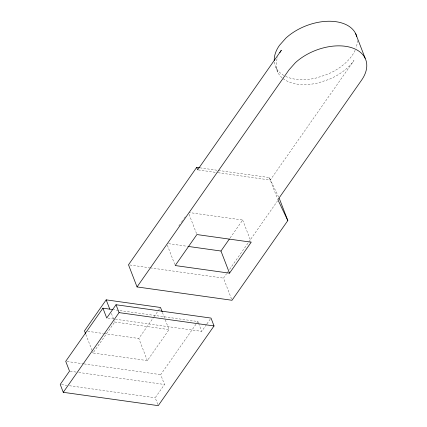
<?xml version="1.0" encoding="UTF-8"?>
<svg xmlns="http://www.w3.org/2000/svg" width="427" height="427" viewBox="0 0 427 427"><rect width="100%" height="100%" fill="white"/><g stroke="black" fill="none" stroke-linecap="round" stroke-linejoin="round"><path stroke-width="0.32" stroke-dasharray="2.13 1.6" d="M178.833 226L181.117 222.739M181.496 222.195L183.781 218.934M184.165 218.389L185.307 216.756M165.249 319.786L169.049 329.628L147.347 360.618L93.027 352.99L114.73 321.995L114.255 320.768M147.347 360.618L138.807 338.478L153.651 317.272M154.035 316.727L160.504 307.483M230.11 237.978L242.669 220.033L189.006 212.497M231.546 299.039L223.476 278.126L226.534 273.76M226.918 273.216L228.061 271.577M229.593 269.394L248.317 242.643M248.701 242.098L277.363 201.16M157.776 404.438L155.204 397.777L164.502 384.492L160.707 374.655L197.904 321.52L113.475 309.666M108.042 318.206L201.704 331.363L206.54 324.456M206.914 323.922L211.002 318.078M199.996 167.843L269.325 177.579L278.708 197.237M198.304 169.93L217.45 172.62M218.112 172.716L270.275 180.039L353.972 60.49A43.324 26.495 -21.1 0 1 329.089 79.347L318.366 82.865A43.324 26.495 -21.1 0 1 282.519 78.168M168.617 243.678L187.592 246.342M129.813 264.975L149.599 267.756M150.261 267.846L223.476 278.126M114.73 321.995L169.049 329.628M87.759 331.309L103.462 333.514M104.119 333.604L138.807 338.478M67.044 361.498L83.532 363.815M84.194 363.911L160.707 374.655M70.183 371.25L76.118 372.082M78.755 372.451L164.502 384.492M61.541 384.626L66.82 385.367M69.457 385.736L155.204 397.777M275.831 67.215L277.731 72.136M269.325 177.579L277.395 198.491M242.669 220.033L250.98 241.559M189.065 214.253L196.655 233.932M197.904 321.52L198.379 322.748M198.619 323.367L201.704 331.363M167.363 245.247L174.723 264.313M162.404 312.404L165.014 319.172M111.404 313.386L114.014 320.154M85.907 334.538L92.317 351.149M92.552 351.763L93.027 352.99M282.05 77.762A43.324 26.495 -21.1 0 1 277.796 56.748M357.287 40.496A43.324 26.495 -21.1 0 1 356.054 47.947M355.115 50.29A43.324 26.495 -21.1 0 1 327.189 74.426L316.466 77.944A43.324 26.495 -21.1 0 1 284.409 75.771M283.822 75.446A43.324 26.495 -21.1 0 1 274.315 61.734"/><path stroke-width="0.64" d="M199.334 167.752L196.692 167.379L128.495 264.788L137.04 286.933L232.021 300.272L287.819 220.572L279.274 198.427M162.164 311.79L160.504 307.483L106.184 299.855L84.487 330.85L85.672 333.925M102.923 308.182L65.726 361.317L69.521 371.154L60.223 384.439L63.26 392.312L158.241 405.65L214.039 325.95L211.002 318.078L116.021 304.739L106.723 318.024L102.923 308.182L112.819 309.57M63.26 392.312L119.058 312.612L116.021 304.739M137.04 286.933L288.935 69.969L295.388 62.694A43.324 26.495 -21.1 0 1 349.969 47.205A43.324 26.495 -21.1 0 1 361.568 80.169L277.87 199.719L287.819 220.572M229.512 273.173L251.215 242.178L196.895 234.551L175.193 265.541L229.512 273.173L220.972 251.028L229.347 239.067M188.248 246.432L220.972 251.028M119.058 312.612L214.039 325.95M355.686 33.722L365.181 58.328M196.692 167.379L197.642 169.839L281.34 50.29A43.324 26.495 -21.1 0 0 279.84 52.617M106.184 299.855L109.744 309.084M274.235 60.442A43.324 26.495 -21.1 0 1 279.445 45.369L285.893 38.094A43.324 26.495 -21.1 0 1 328.198 21.254A43.324 26.495 -21.1 0 1 356.764 36.685"/></g></svg>
